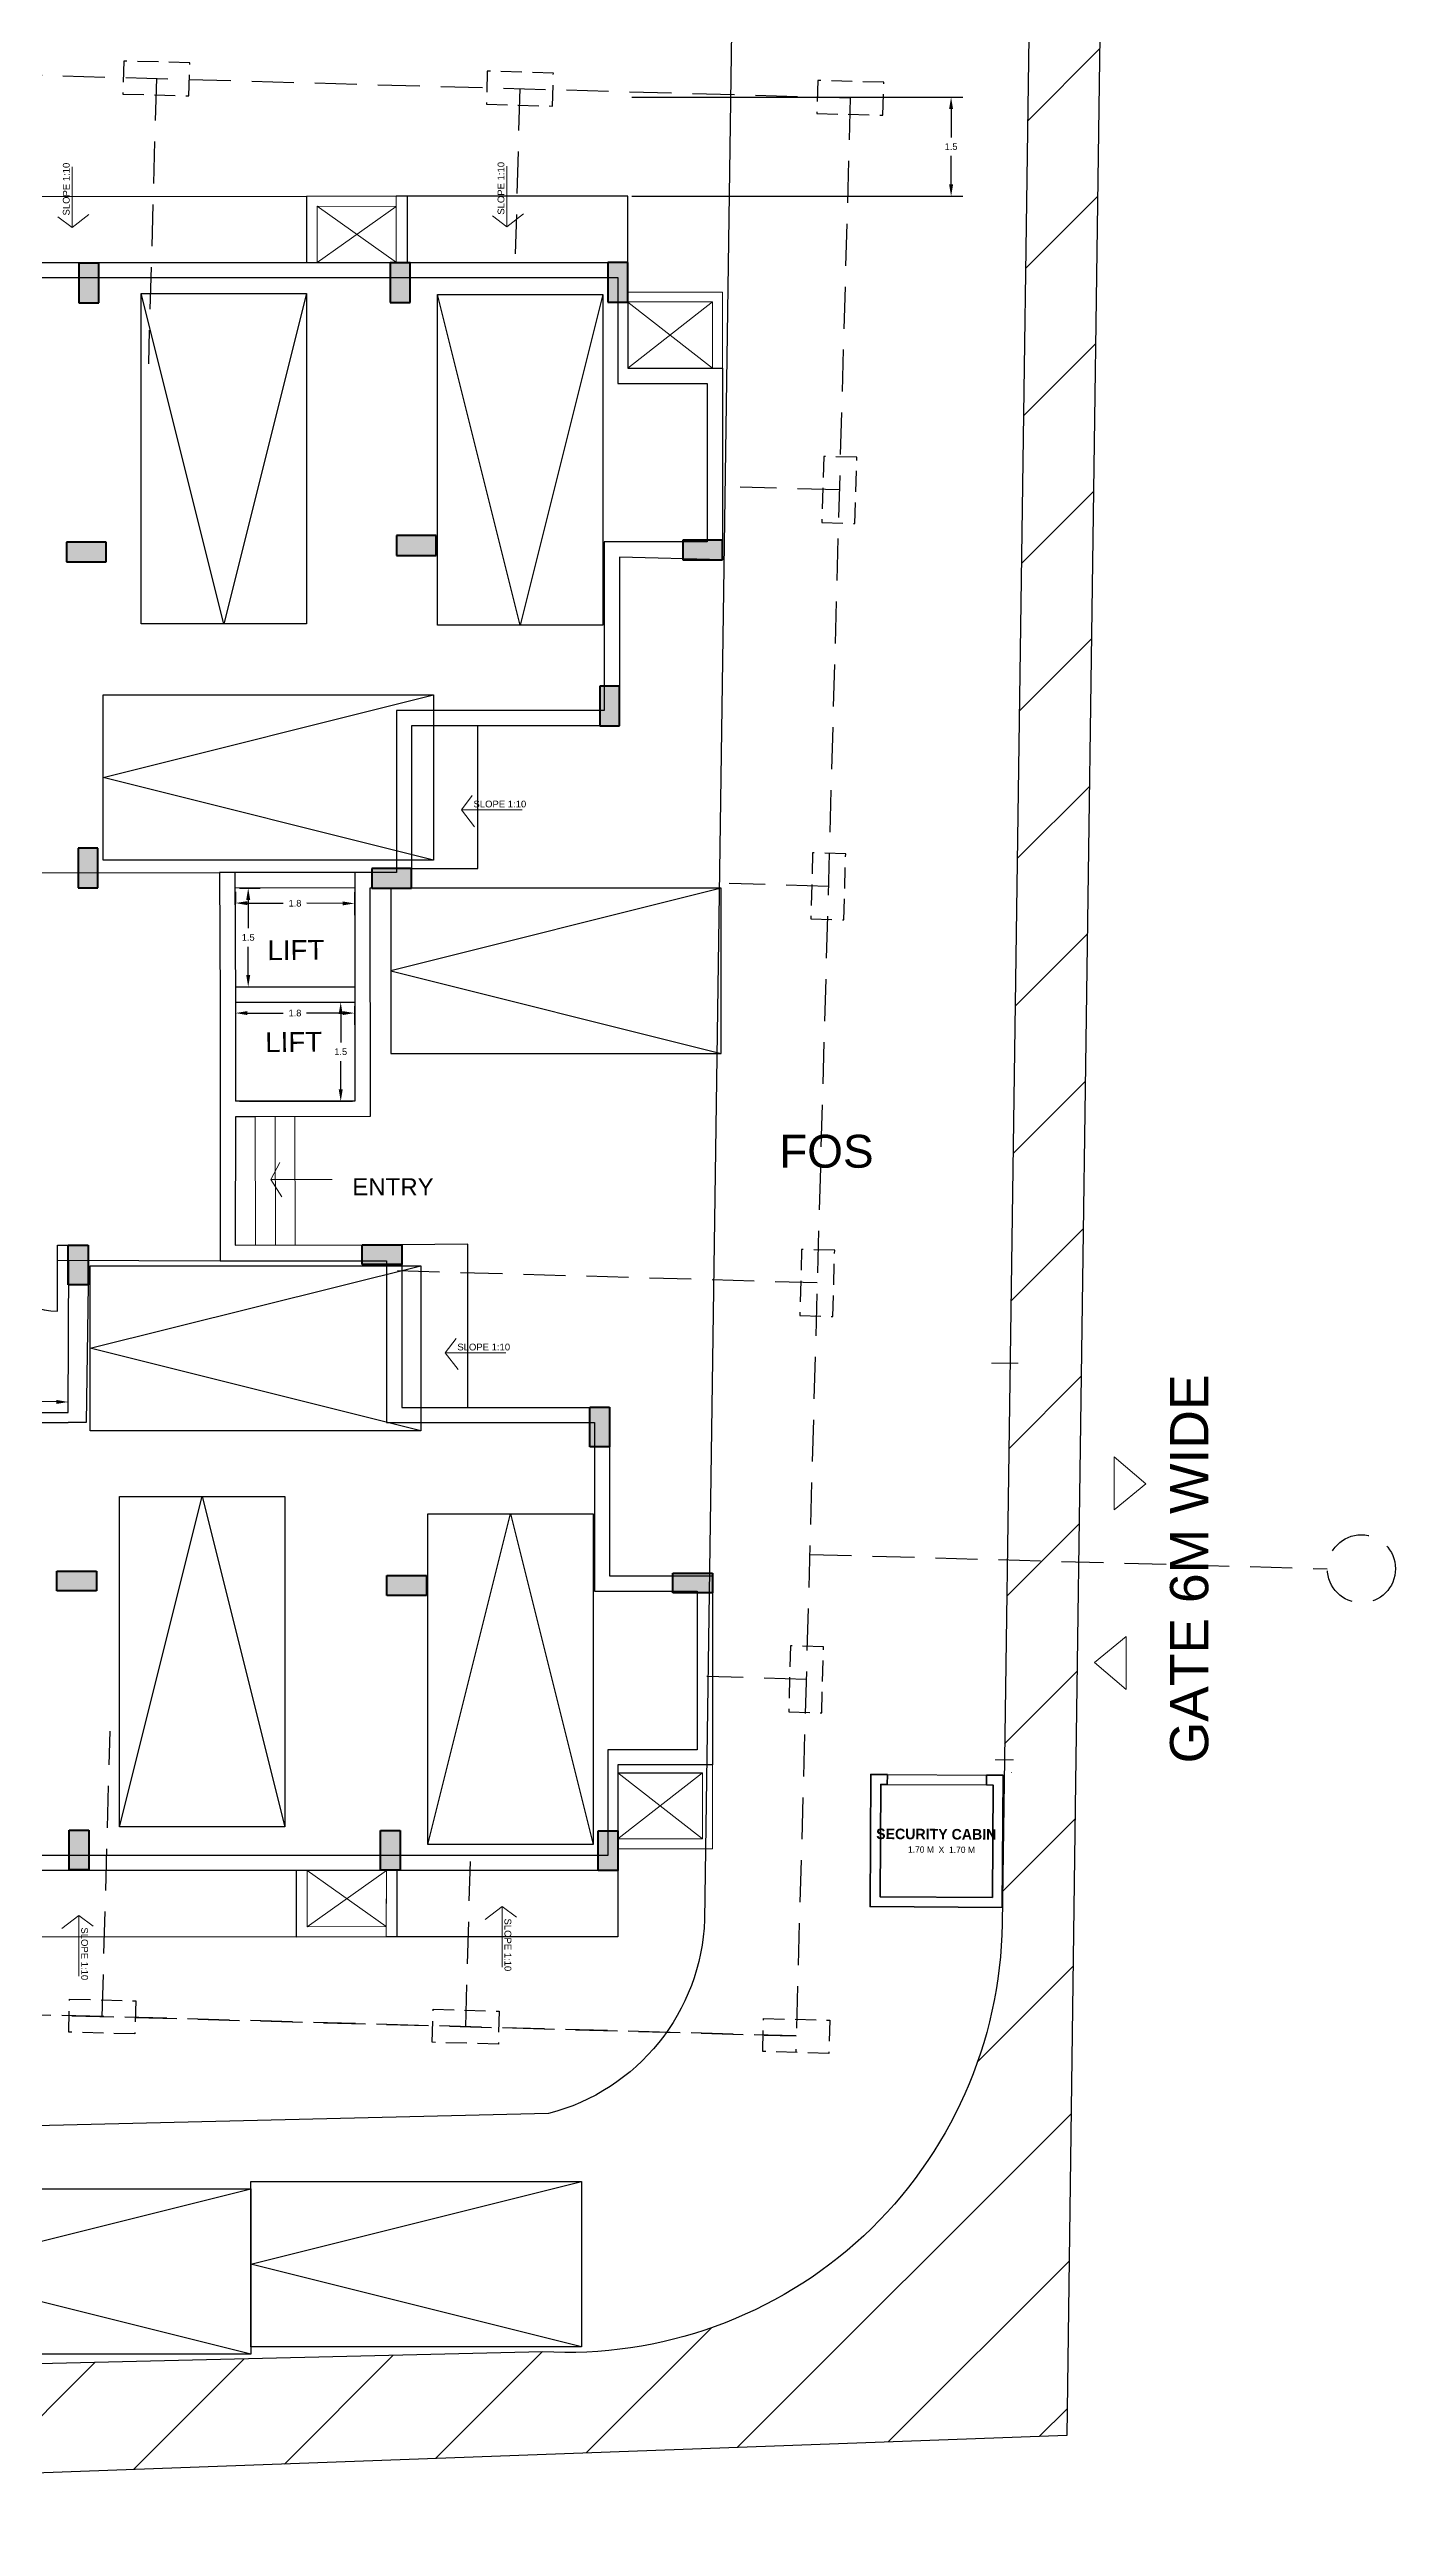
# Model space of a CAD drawing. Header units: metres. Extents: x 15463 to 32022, y 1223 to 33962.
# Drawn here: x 29462.73 to 29483.09, y 4351.73 to 4389.2 of the extents above; entities that cross this region are included whole.
import ezdxf

# ---------------------------------------------------------------- set-up
doc = ezdxf.new("R2010")
doc.units = ezdxf.units.M
doc.header["$LTSCALE"] = 0.1
doc.linetypes.add('DASHED2', pattern=[9.525, 6.35, -3.175])
doc.linetypes.add('HIDDEN2', pattern=[4.7625, 3.175, -1.5875])
doc.layers.add('COLUMN', color=7, linetype='Continuous', lineweight=40)
doc.layers.add('text', color=7, linetype='Continuous', lineweight=5)
doc.styles.get("Standard").update_dxf_attribs({"font": 'arial.ttf'})
doc.dimstyles.get("Standard").update_dxf_attribs({"dimtxt": 0.1, "dimasz": 0.18, "dimexe": 0.18, "dimexo": 0.0625, "dimgap": 0.09, "dimtad": 0, "dimtih": 1, "dimtoh": 1, "dimdec": 1, "dimzin": 0, "dimdsep": 46, "dimtxsty": 'Standard', "dimcen": 0.09, "dimadec": 0, "dimazin": 0, "dimtfac": 1, "dimtdec": 1, "dimtofl": 0, "dimtmove": 0, "dimatfit": 3, "dimfxl": 1, "dimtolj": 1, "dimtzin": 0, "dimarcsym": 0})

# ---------------------------------------------------------------- blocks, each defined once
blk = doc.blocks.new('*D325')
at = {"color": 0, "lineweight": -2, "transparency": 16777216}
for p, q in [((29465.542, 4376.455), (29465.54, 4376.104)), ((29465.721, 4376.283), (29466.266, 4376.282)), ((29467.164, 4376.279), (29466.619, 4376.281)), ((29467.344, 4376.449), (29467.343, 4376.099))]:
    blk.add_line(p, q, dxfattribs=at)
at = {"color": 0, "transparency": 16777216}
for points in [[(29465.721, 4376.313), (29465.721, 4376.253), (29465.541, 4376.284)], [(29467.164, 4376.309), (29467.164, 4376.249), (29467.344, 4376.279)]]:
    blk.add_solid(points, dxfattribs=at)
at = {"layer": 'Defpoints', "color": 0, "transparency": 16777216}
for p in [(29465.542, 4376.517), (29467.344, 4376.512), (29467.344, 4376.279)]:
    blk.add_point(p, dxfattribs=at)
at = {"color": 0, "transparency": 16777216, "insert": (29466.442, 4376.281), "char_height": 0.1, "attachment_point": 5}
blk.add_mtext('\\A1;1.8', dxfattribs=at)
blk = doc.blocks.new('*D333')
at = {"color": 0, "lineweight": -2, "transparency": 16777216}
for p, q in [((29465.604, 4376.512), (29465.915, 4376.512)), ((29465.735, 4376.332), (29465.735, 4375.905)), ((29465.735, 4375.195), (29465.735, 4375.622)), ((29465.604, 4375.015), (29465.915, 4375.015))]:
    blk.add_line(p, q, dxfattribs=at)
at = {"color": 0, "transparency": 16777216}
for points in [[(29465.705, 4376.332), (29465.765, 4376.332), (29465.735, 4376.512)], [(29465.705, 4375.195), (29465.765, 4375.195), (29465.735, 4375.015)]]:
    blk.add_solid(points, dxfattribs=at)
at = {"layer": 'Defpoints', "color": 0, "transparency": 16777216}
for p in [(29465.542, 4376.512), (29465.542, 4375.015), (29465.735, 4375.015)]:
    blk.add_point(p, dxfattribs=at)
at = {"color": 0, "transparency": 16777216, "insert": (29465.735, 4375.764), "char_height": 0.1, "attachment_point": 5}
blk.add_mtext('\\A1;1.5', dxfattribs=at)
blk = doc.blocks.new('*D334')
at = {"color": 0, "lineweight": -2, "transparency": 16777216}
for p, q in [((29465.542, 4374.723), (29465.542, 4374.44)), ((29465.722, 4374.62), (29466.265, 4374.62)), ((29467.162, 4374.62), (29466.618, 4374.62)), ((29467.342, 4374.723), (29467.342, 4374.44))]:
    blk.add_line(p, q, dxfattribs=at)
at = {"color": 0, "transparency": 16777216}
for points in [[(29465.722, 4374.65), (29465.722, 4374.59), (29465.542, 4374.62)], [(29467.162, 4374.65), (29467.162, 4374.59), (29467.342, 4374.62)]]:
    blk.add_solid(points, dxfattribs=at)
at = {"layer": 'Defpoints', "color": 0, "transparency": 16777216}
for p in [(29465.542, 4374.785), (29467.342, 4374.785), (29467.342, 4374.62)]:
    blk.add_point(p, dxfattribs=at)
at = {"color": 0, "transparency": 16777216, "insert": (29466.442, 4374.62), "char_height": 0.1, "attachment_point": 5}
blk.add_mtext('\\A1;1.8', dxfattribs=at)
blk = doc.blocks.new('*D335')
at = {"color": 0, "lineweight": -2, "transparency": 16777216}
for p, q in [((29465.604, 4374.785), (29467.314, 4374.785)), ((29467.134, 4374.605), (29467.134, 4374.176)), ((29467.134, 4373.465), (29467.134, 4373.894)), ((29465.604, 4373.285), (29467.314, 4373.285))]:
    blk.add_line(p, q, dxfattribs=at)
at = {"color": 0, "transparency": 16777216}
for points in [[(29467.164, 4374.605), (29467.104, 4374.605), (29467.134, 4374.785)], [(29467.164, 4373.465), (29467.104, 4373.465), (29467.134, 4373.285)]]:
    blk.add_solid(points, dxfattribs=at)
at = {"layer": 'Defpoints', "color": 0, "transparency": 16777216}
for p in [(29465.542, 4374.785), (29465.542, 4373.285), (29467.134, 4373.285)]:
    blk.add_point(p, dxfattribs=at)
at = {"color": 0, "transparency": 16777216, "insert": (29467.134, 4374.035), "char_height": 0.1, "attachment_point": 5}
blk.add_mtext('\\A1;1.5', dxfattribs=at)
blk = doc.blocks.new('ht')
h = blk.add_hatch(color=256)
h.dxf.hatch_style = 1
h.paths.add_polyline_path([(-0.879, 1.058), (-1.179, 1.058), (-1.179, 0.458), (-0.879, 0.458)])
for p, q in [((-1.179, 1.058), (-0.879, 1.058)), ((-1.179, 0.458), (-1.179, 1.058)), ((-0.879, 1.058), (-0.879, 0.458)), ((-0.879, 0.458), (-1.179, 0.458))]:
    blk.add_line(p, q)
blk = doc.blocks.new('AFF')
at = {"lineweight": 35}
for p, q in [((414.136, -199.224), (414.286, -199.224)), ((414.136, -200.724), (414.286, -200.724))]:
    blk.add_line(p, q, dxfattribs=at)
for p, q in [((414.136, -199.224), (414.136, -200.724)), ((414.286, -199.224), (414.286, -200.724))]:
    blk.add_line(p, q)
for points in [[(414.286, -200.724), (414.286, -200.974), (412.286, -200.974), (412.286, -198.974), (414.286, -198.974), (414.286, -199.224)], [(414.136, -200.724), (414.136, -200.824), (412.436, -200.824), (412.436, -199.124), (414.136, -199.124), (414.136, -199.224)]]:
    blk.add_lwpolyline(points, dxfattribs=at)
blk = doc.blocks.new('*D339')
at = {"layer": 'Defpoints', "color": 0, "transparency": 16777216}
for p in [(29458.498, 4368.576), (29463.013, 4368.553), (29463.014, 4368.737)]:
    blk.add_point(p, dxfattribs=at)
at = {"layer": 'text', "color": 0, "lineweight": -2, "transparency": 16777216}
for p, q in [((29458.498, 4368.639), (29458.5, 4368.94)), ((29463.013, 4368.616), (29463.014, 4368.917)), ((29458.679, 4368.759), (29460.573, 4368.75)), ((29462.834, 4368.738), (29460.939, 4368.748))]:
    blk.add_line(p, q, dxfattribs=at)
at = {"layer": 'text', "color": 0, "transparency": 16777216}
for points in [[(29458.679, 4368.789), (29458.678, 4368.729), (29458.499, 4368.76)], [(29462.834, 4368.768), (29462.833, 4368.708), (29463.014, 4368.737)]]:
    blk.add_solid(points, dxfattribs=at)
at = {"layer": 'text', "color": 0, "transparency": 16777216, "insert": (29460.756, 4368.749), "char_height": 0.1, "attachment_point": 5}
blk.add_mtext('\\A1;4.5', dxfattribs=at)
blk = doc.blocks.new('*D425')
at = {"layer": 'Defpoints', "color": 0, "transparency": 16777216}
for p in [(29471.476, 4388.476), (29476.366, 4388.476), (29471.476, 4386.976)]:
    blk.add_point(p, dxfattribs=at)
at = {"layer": 'text', "color": 0, "lineweight": -2, "transparency": 16777216}
for p, q in [((29471.539, 4388.476), (29476.546, 4388.476)), ((29476.366, 4388.296), (29476.366, 4387.867)), ((29476.366, 4387.156), (29476.366, 4387.585)), ((29471.539, 4386.976), (29476.546, 4386.976))]:
    blk.add_line(p, q, dxfattribs=at)
at = {"layer": 'text', "color": 0, "transparency": 16777216}
for points in [[(29476.336, 4388.296), (29476.396, 4388.296), (29476.366, 4388.476)], [(29476.336, 4387.156), (29476.396, 4387.156), (29476.366, 4386.976)]]:
    blk.add_solid(points, dxfattribs=at)
at = {"layer": 'text', "color": 0, "transparency": 16777216, "insert": (29476.366, 4387.726), "char_height": 0.1, "attachment_point": 5}
blk.add_mtext('\\A1;1.5', dxfattribs=at)

msp = doc.modelspace()

# ---------------------------------------------------------------- hatches: boundary and pattern name
at = {"layer": 'text'}
h = msp.add_hatch(dxfattribs=at)
h.set_pattern_fill('ANSI31', color=256, scale=0.49)
h.set_pattern_definition([(45, (331.8725, 311.119), (-1.100081375, 1.100081375), [])])
h.paths.add_polyline_path([(29478.846, 4406.048), (29448.028, 4396.546), (29447.219, 4391.794), (29451.523, 4393.355), (29466.06, 4398.629, -0.525377), (29477.558, 4390.479), (29477.137, 4360.843, -0.426651), (29470.189, 4354.37), (29440.732, 4353.666), (29440.402, 4351.727), (29478.114, 4353.104), (29478.25, 4362.98)])

# ---------------------------------------------------------------- linework, layer by layer
at = {"linetype": 'DASHED2'}
for p, q in [((29452.46, 4389.089), (29474.841, 4388.464)), ((29464.346, 4388.758), (29464.225, 4384.439)), ((29469.843, 4388.604), (29469.774, 4386.105)), ((29474.841, 4388.464), (29474.016, 4358.898)), ((29474.676, 4382.534), (29473.176, 4382.576)), ((29474.508, 4376.537), (29473.009, 4376.578)), ((29474.341, 4370.539), (29467.945, 4370.72)), ((29474.226, 4366.432), (29482.056, 4366.214)), ((29474.173, 4364.541), (29472.674, 4364.583)), ((29463.527, 4359.441), (29463.647, 4363.759)), ((29469.025, 4359.287), (29469.095, 4361.786)), ((29474.023, 4359.148), (29451.641, 4359.773)), ((29451.641, 4359.773), (29474.023, 4359.148))]:
    msp.add_line(p, q, dxfattribs=at)
for p, q in [((29459.998, 4386.969), (29466.614, 4386.975)), ((29466.614, 4386.975), (29466.614, 4385.973)), ((29471.476, 4386.976), (29467.971, 4386.976)), ((29468.137, 4386.976), (29468.137, 4385.974)), ((29471.476, 4385.976), (29471.476, 4386.976)), ((29464.118, 4380.506), (29464.118, 4385.506)), ((29464.118, 4385.506), (29466.618, 4385.506)), ((29465.368, 4380.506), (29464.118, 4385.506)), ((29466.618, 4385.506), (29465.368, 4380.506)), ((29466.618, 4385.506), (29466.618, 4380.506)), ((29468.598, 4380.49), (29468.598, 4385.49)), ((29468.598, 4385.49), (29471.098, 4385.49)), ((29469.848, 4380.49), (29468.598, 4385.49)), ((29471.098, 4385.49), (29469.848, 4380.49)), ((29471.098, 4385.49), (29471.098, 4380.49)), ((29471.476, 4384.377), (29472.756, 4384.377)), ((29466.618, 4380.506), (29464.118, 4380.506)), ((29471.098, 4380.49), (29468.598, 4380.49)), ((29463.539, 4376.933), (29463.539, 4379.433)), ((29463.539, 4379.433), (29468.539, 4379.433)), ((29463.539, 4378.183), (29468.539, 4379.433)), ((29468.539, 4379.433), (29468.539, 4376.933)), ((29469.206, 4376.808), (29469.206, 4378.966)), ((29468.539, 4376.933), (29463.539, 4378.183)), ((29461.8, 4376.743), (29465.302, 4376.746)), ((29468.539, 4376.933), (29463.539, 4376.933)), ((29467.345, 4376.747), (29465.302, 4376.746)), ((29465.302, 4376.746), (29465.312, 4374.784)), ((29465.532, 4376.747), (29465.542, 4374.785)), ((29468.206, 4376.808), (29469.206, 4376.808)), ((29467.344, 4376.512), (29465.542, 4376.515)), ((29467.89, 4376.508), (29467.89, 4374.008)), ((29472.89, 4376.508), (29467.89, 4376.508)), ((29472.89, 4376.508), (29467.89, 4375.258)), ((29472.89, 4374.008), (29472.89, 4376.508)), ((29467.89, 4375.258), (29472.89, 4374.008)), ((29465.312, 4374.785), (29465.312, 4373.285)), ((29465.542, 4375.015), (29467.342, 4375.015)), ((29465.542, 4374.785), (29465.542, 4373.285)), ((29465.542, 4374.785), (29467.342, 4374.785)), ((29467.89, 4374.008), (29472.89, 4374.008)), ((29462.852, 4371.109), (29463.012, 4371.109)), ((29462.852, 4370.109), (29462.852, 4371.109)), ((29469.056, 4371.125), (29468.056, 4371.116)), ((29469.056, 4368.655), (29469.056, 4371.125)), ((29462.852, 4370.883), (29465.312, 4370.871)), ((29463.013, 4368.576), (29463.024, 4370.883)), ((29463.345, 4368.299), (29463.345, 4370.799)), ((29463.345, 4370.799), (29468.345, 4370.799)), ((29463.345, 4369.549), (29468.345, 4370.799)), ((29468.345, 4370.799), (29468.345, 4368.299)), ((29463.312, 4370.509), (29463.283, 4368.427)), ((29468.345, 4368.299), (29463.345, 4369.549)), ((29458.498, 4368.576), (29463.013, 4368.576)), ((29458.498, 4368.426), (29463.012, 4368.426)), ((29463.283, 4368.427), (29463.012, 4368.426)), ((29468.056, 4368.655), (29469.056, 4368.655)), ((29468.345, 4368.299), (29463.345, 4368.299)), ((29463.787, 4367.308), (29466.287, 4367.308)), ((29463.787, 4362.308), (29463.787, 4367.308)), ((29463.787, 4362.308), (29465.037, 4367.308)), ((29465.037, 4367.308), (29466.287, 4362.308)), ((29466.287, 4367.308), (29466.287, 4362.308)), ((29468.452, 4367.044), (29470.952, 4367.044)), ((29468.452, 4362.044), (29468.452, 4367.044)), ((29468.452, 4362.044), (29469.702, 4367.044)), ((29469.702, 4367.044), (29470.952, 4362.044)), ((29470.952, 4367.044), (29470.952, 4362.044)), ((29471.326, 4363.127), (29472.606, 4363.127)), ((29466.287, 4362.308), (29463.787, 4362.308)), ((29470.952, 4362.044), (29468.452, 4362.044)), ((29466.464, 4360.649), (29466.464, 4361.651)), ((29467.987, 4360.648), (29467.987, 4361.65)), ((29471.326, 4361.648), (29471.326, 4360.648)), ((29459.848, 4360.654), (29466.464, 4360.648)), ((29471.326, 4360.648), (29467.821, 4360.648)), ((29460.777, 4356.834), (29465.777, 4356.834)), ((29460.777, 4355.584), (29465.777, 4356.834)), ((29465.777, 4354.445), (29465.777, 4356.945)), ((29465.777, 4356.945), (29470.777, 4356.945)), ((29465.777, 4355.695), (29470.777, 4356.945)), ((29465.777, 4356.834), (29465.777, 4354.334)), ((29470.777, 4356.945), (29470.777, 4354.445)), ((29470.777, 4354.445), (29465.777, 4355.695)), ((29465.777, 4354.334), (29460.777, 4355.584)), ((29465.777, 4354.334), (29460.777, 4354.334)), ((29470.777, 4354.445), (29465.777, 4354.445))]:
    msp.add_line(p, q)
at = {"lineweight": 0}
for p, q in [((29467.971, 4386.976), (29466.614, 4386.975)), ((29466.776, 4385.973), (29467.972, 4386.819)), ((29467.972, 4386.819), (29466.779, 4386.825)), ((29466.779, 4386.825), (29467.976, 4385.973)), ((29472.906, 4385.527), (29471.476, 4385.527)), ((29472.756, 4385.377), (29471.476, 4385.377)), ((29472.756, 4385.377), (29471.476, 4384.377)), ((29472.756, 4384.377), (29471.476, 4385.376)), ((29472.756, 4384.377), (29472.756, 4385.377)), ((29472.606, 4363.127), (29471.326, 4362.128)), ((29472.606, 4362.127), (29471.326, 4363.127)), ((29472.606, 4363.127), (29472.606, 4362.127)), ((29472.606, 4362.127), (29471.326, 4362.127)), ((29472.756, 4361.977), (29471.326, 4361.977)), ((29466.626, 4361.65), (29467.822, 4360.804)), ((29466.629, 4360.799), (29467.826, 4361.65)), ((29467.821, 4360.648), (29466.464, 4360.648)), ((29467.822, 4360.804), (29466.629, 4360.799))]:
    msp.add_line(p, q, dxfattribs=at)
at = {"lineweight": 9}
msp.add_line((29476.922, 4363.09), (29477.152, 4363.094), dxfattribs=at)
for points in [[(29448.028, 4396.546), (29478.846, 4406.048), (29478.25, 4362.98)], [(29478.25, 4362.98), (29478.114, 4353.104), (29440.402, 4351.727), (29448.028, 4396.546)], [(29455.147, 4385.974), (29471.476, 4385.974), (29471.476, 4384.377), (29472.906, 4384.377), (29472.906, 4381.474), (29471.351, 4381.517), (29471.351, 4378.966), (29468.206, 4378.966), (29468.206, 4376.508), (29467.575, 4376.509), (29467.58, 4373.055), (29465.542, 4373.052), (29465.54, 4371.109), (29468.056, 4371.116), (29468.056, 4368.655), (29471.201, 4368.655), (29471.201, 4366.106), (29472.756, 4366.106), (29472.756, 4363.246), (29471.326, 4363.246), (29471.326, 4361.648), (29454.998, 4361.648)], [(29455.297, 4385.747), (29471.326, 4385.747), (29471.326, 4384.145), (29472.676, 4384.145), (29472.676, 4381.747), (29471.121, 4381.747), (29471.121, 4379.197), (29467.976, 4379.197), (29467.976, 4376.747), (29467.345, 4376.747), (29467.345, 4373.285), (29465.542, 4373.285)], [(29465.312, 4373.285), (29465.312, 4370.871), (29467.826, 4370.871), (29467.826, 4368.426), (29470.971, 4368.426), (29470.971, 4365.876), (29472.526, 4365.876), (29472.526, 4363.476), (29471.176, 4363.476), (29471.176, 4361.876), (29455.148, 4361.876), (29455.148, 4363.476), (29453.798, 4363.476), (29453.798, 4365.876), (29455.352, 4365.876), (29455.352, 4368.426), (29458.498, 4368.426)]]:
    msp.add_lwpolyline(points)
at = {"color": 8}
for points in [[(29447.219, 4391.794), (29466.06, 4398.629, -0.525946), (29477.558, 4390.464), (29477.137, 4360.843, -0.426651), (29470.189, 4354.37), (29440.732, 4353.666)], [(29467.294, 4395.247, -0.410228), (29473.059, 4390.532), (29472.637, 4360.907, -0.33266), (29470.276, 4357.973)]]:
    msp.add_lwpolyline(points, format="xyb", dxfattribs=at)
at = {"linetype": 'HIDDEN2'}
for points in [[(29464.852, 4388.994), (29463.853, 4389.021), (29463.839, 4388.522), (29464.838, 4388.494)], [(29470.35, 4388.84), (29469.351, 4388.868), (29469.337, 4388.368), (29470.336, 4388.34)], [(29475.348, 4388.7), (29474.349, 4388.728), (29474.335, 4388.229), (29475.334, 4388.201)], [(29474.912, 4382.027), (29474.94, 4383.027), (29474.44, 4383.041), (29474.412, 4382.041)], [(29474.744, 4376.03), (29474.772, 4377.029), (29474.272, 4377.043), (29474.245, 4376.044)], [(29474.577, 4370.032), (29474.605, 4371.032), (29474.105, 4371.046), (29474.077, 4370.046)], [(29474.409, 4364.035), (29474.437, 4365.034), (29473.937, 4365.048), (29473.91, 4364.048)], [(29464.02, 4359.177), (29463.02, 4359.205), (29463.034, 4359.705), (29464.034, 4359.677)], [(29469.518, 4359.023), (29468.518, 4359.051), (29468.532, 4359.551), (29469.531, 4359.523)], [(29474.516, 4358.884), (29473.516, 4358.912), (29473.53, 4359.412), (29474.53, 4359.384)]]:
    msp.add_lwpolyline(points, close=True, dxfattribs=at)
at = {"color": 8}
msp.add_lwpolyline([(29470.276, 4357.973), (29450.777, 4357.507)], dxfattribs=at)
at = {"linetype": 'DASHED2'}
msp.add_circle((29482.572, 4366.214), 0.515, dxfattribs=at)
msp.add_arc((29462.852, 4371.109), 1, 180, 270)
at = {"layer": 'text'}
for p, q in [((29463.071, 4386.503), (29463.071, 4387.42)), ((29469.646, 4386.515), (29469.646, 4387.432)), ((29466.776, 4385.973), (29466.779, 4386.825)), ((29467.975, 4385.974), (29467.971, 4386.976)), ((29467.975, 4385.974), (29467.971, 4386.976)), ((29467.975, 4385.974), (29467.972, 4386.819)), ((29463.071, 4386.503), (29462.853, 4386.666)), ((29463.071, 4386.503), (29463.325, 4386.699)), ((29469.646, 4386.515), (29469.428, 4386.678)), ((29469.646, 4386.515), (29469.9, 4386.711)), ((29468.96, 4377.694), (29469.123, 4377.911)), ((29468.96, 4377.694), (29469.877, 4377.694)), ((29468.96, 4377.694), (29469.156, 4377.439)), ((29465.542, 4373.052), (29465.842, 4373.053)), ((29465.842, 4373.053), (29465.847, 4371.11)), ((29466.142, 4373.054), (29466.147, 4371.11)), ((29466.442, 4373.054), (29466.447, 4371.111)), ((29466.079, 4372.102), (29466.214, 4372.359)), ((29466.079, 4372.102), (29467.004, 4372.102)), ((29466.079, 4372.102), (29466.243, 4371.841)), ((29468.716, 4369.481), (29468.88, 4369.698)), ((29468.716, 4369.481), (29469.633, 4369.481)), ((29468.716, 4369.481), (29468.912, 4369.226)), ((29477.381, 4369.325), (29476.977, 4369.325)), ((29477.172, 4363.326), (29477.258, 4369.325)), ((29478.834, 4367.107), (29478.834, 4367.905)), ((29478.834, 4367.905), (29479.309, 4367.5)), ((29479.309, 4367.5), (29478.834, 4367.107)), ((29478.537, 4364.794), (29479.013, 4365.188)), ((29479.013, 4365.188), (29479.013, 4364.39)), ((29479.013, 4364.39), (29478.537, 4364.794)), ((29477.312, 4363.326), (29477.035, 4363.326)), ((29477.282, 4363.133), (29477.282, 4363.136)), ((29466.626, 4361.65), (29466.629, 4360.799)), ((29467.825, 4361.649), (29467.821, 4360.648)), ((29467.825, 4361.649), (29467.822, 4360.804)), ((29463.172, 4360.971), (29462.918, 4360.775)), ((29463.172, 4360.971), (29463.172, 4360.054)), ((29463.172, 4360.971), (29463.39, 4360.808)), ((29469.574, 4361.106), (29469.319, 4360.91)), ((29469.574, 4361.106), (29469.574, 4360.189)), ((29469.574, 4361.106), (29469.791, 4360.943))]:
    msp.add_line(p, q, dxfattribs=at)
at = {"layer": 'text', "lineweight": 0}
for p, q in [((29472.906, 4384.258), (29472.906, 4385.527)), ((29472.756, 4363.246), (29472.756, 4361.977))]:
    msp.add_line(p, q, dxfattribs=at)

# ---------------------------------------------------------------- block references
at = {"rotation": 89.67291441371697}
msp.add_blockref('AFF', (29273.816, 3949.96), dxfattribs=at)
at = {"layer": 'COLUMN', "xscale": -1}
for p, rotation in [((29464.354, 4386.423), 180), ((29469.062, 4386.429), 180), ((29472.355, 4386.431), 180), ((29464.046, 4380.566), 90), ((29469.034, 4380.663), 90), ((29473.364, 4380.595), 90), ((29472.23, 4380.024), 180), ((29464.341, 4377.573), 180), ((29468.664, 4375.629), 90)]:
    msp.add_blockref('ht', p, dxfattribs=dict(at, rotation=rotation))
at = {"layer": 'COLUMN'}
for p in [(29464.191, 4370.051), (29472.08, 4367.6), (29464.204, 4361.201), (29468.913, 4361.195), (29472.205, 4361.192)]:
    msp.add_blockref('ht', p, dxfattribs=at)
at = {"layer": 'COLUMN', "rotation": 90}
for p in [(29468.514, 4371.995), (29463.896, 4367.058), (29468.887, 4366.99), (29473.214, 4367.028)]:
    msp.add_blockref('ht', p, dxfattribs=at)

# ---------------------------------------------------------------- texts
for s, width, insert, char_height, attachment_point, rotation in [('LIFT', 0.01982, (29466.024, 4375.72), 0.3, 1, 0.5), ('LIFT', 0.01982, (29465.991, 4374.329), 0.3, 1, 0.5), ('{\\fCentury Gothic|b1|i0|c0|p34;SECURITY CABIN\\P\\pi-0.32,l0.48,t0.48;\\fCentury Gothic|b0|i0|c0|p34;\\H0.6x;1.70 M  X  1.70 M}', 4.24843, (29476.14, 4361.916), 0.16, 8, 359.6729)]:
    msp.add_mtext_dynamic_manual_height_columns(s, width=width, gutter_width=1, heights=[0], dxfattribs=dict(insert=insert, char_height=char_height, attachment_point=attachment_point, rotation=rotation))
at = {"layer": 'text'}
for s, height, rotation, p in [('SLOPE 1:10', 0.1028, 90, (29463.034, 4386.685)), ('SLOPE 1:10', 0.1028, 90, (29469.609, 4386.697)), ('GATE 6M WIDE', 0.5787, 90, (29480.256, 4363.27)), ('SLOPE 1:10', 0.1028, 270, (29469.611, 4360.924)), ('SLOPE 1:10', 0.1028, 270, (29463.209, 4360.789))]:
    msp.add_text(s, height=height, rotation=rotation, dxfattribs=at).set_placement(p)
for s, height, p in [('SLOPE 1:10', 0.1028, (29469.142, 4377.731)), ('FOS', 0.4979, (29473.765, 4372.281)), ('ENTRY', 0.2603, (29467.308, 4371.862)), ('SLOPE 1:10', 0.1028, (29468.898, 4369.517))]:
    msp.add_text(s, height=height, dxfattribs=at).set_placement(p)

# ---------------------------------------------------------------- dimensions: what is measured, and where the dimension line sits
for p1, p2, distance, picture, middle in [((29465.542, 4376.517), (29467.344, 4376.512), -0.233, '*D325', (29466.442, 4376.281)), ((29465.542, 4376.512), (29465.542, 4375.015), 0.193, '*D333', (29465.735, 4375.764)), ((29465.542, 4374.785), (29465.542, 4373.285), 1.593, '*D335', (29467.134, 4374.035))]:
    dim = msp.add_aligned_dim(p1=p1, p2=p2, distance=distance, dimstyle='Standard')
    dim.commit()
    dim.dimension.update_dxf_attribs({"geometry": picture, "text_midpoint": middle})
dim = msp.add_linear_dim(base=(29467.342, 4374.62), p1=(29465.542, 4374.785), p2=(29467.342, 4374.785), dimstyle='Standard')
dim.commit()
dim.dimension.update_dxf_attribs({"geometry": '*D334', "text_midpoint": (29466.442, 4374.62)})
dim = msp.add_linear_dim(base=(29476.366, 4388.476), p1=(29471.476, 4386.976), p2=(29471.476, 4388.476), angle=90, dimstyle='Standard', dxfattribs=at)
dim.commit()
dim.dimension.update_dxf_attribs({"geometry": '*D425', "text_midpoint": (29476.366, 4387.726)})
dim = msp.add_aligned_dim(p1=(29458.498, 4368.576), p2=(29463.013, 4368.553), distance=0.184, dimstyle='Standard', dxfattribs=at)
dim.commit()
dim.dimension.update_dxf_attribs({"geometry": '*D339', "text_midpoint": (29460.756, 4368.749)})

doc.saveas('drawing.dxf')
